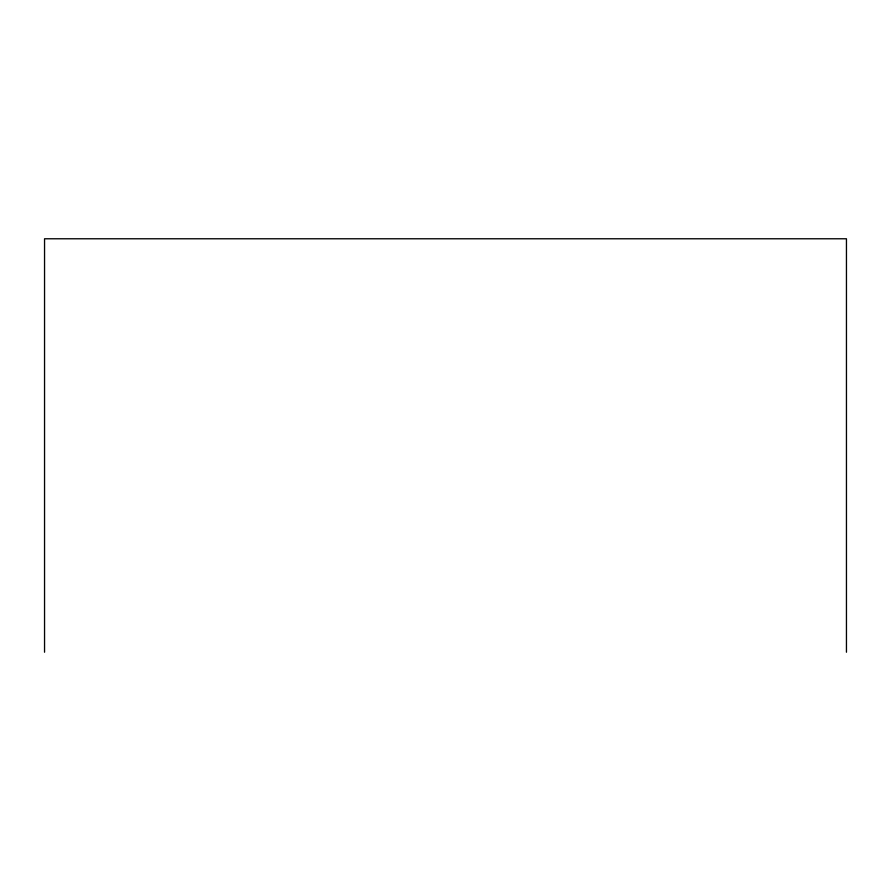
<?xml version="1.0" encoding="UTF-8"?>
<svg xmlns="http://www.w3.org/2000/svg" width="891" height="891" viewBox="0 0 891 891"><rect width="100%" height="100%" fill="white"/><g stroke="black" fill="none" stroke-linecap="round" stroke-linejoin="round"><path stroke-width="1.34" d="M846.45 652.223L846.45 238.777L44.55 238.777L44.55 652.223"/></g></svg>
